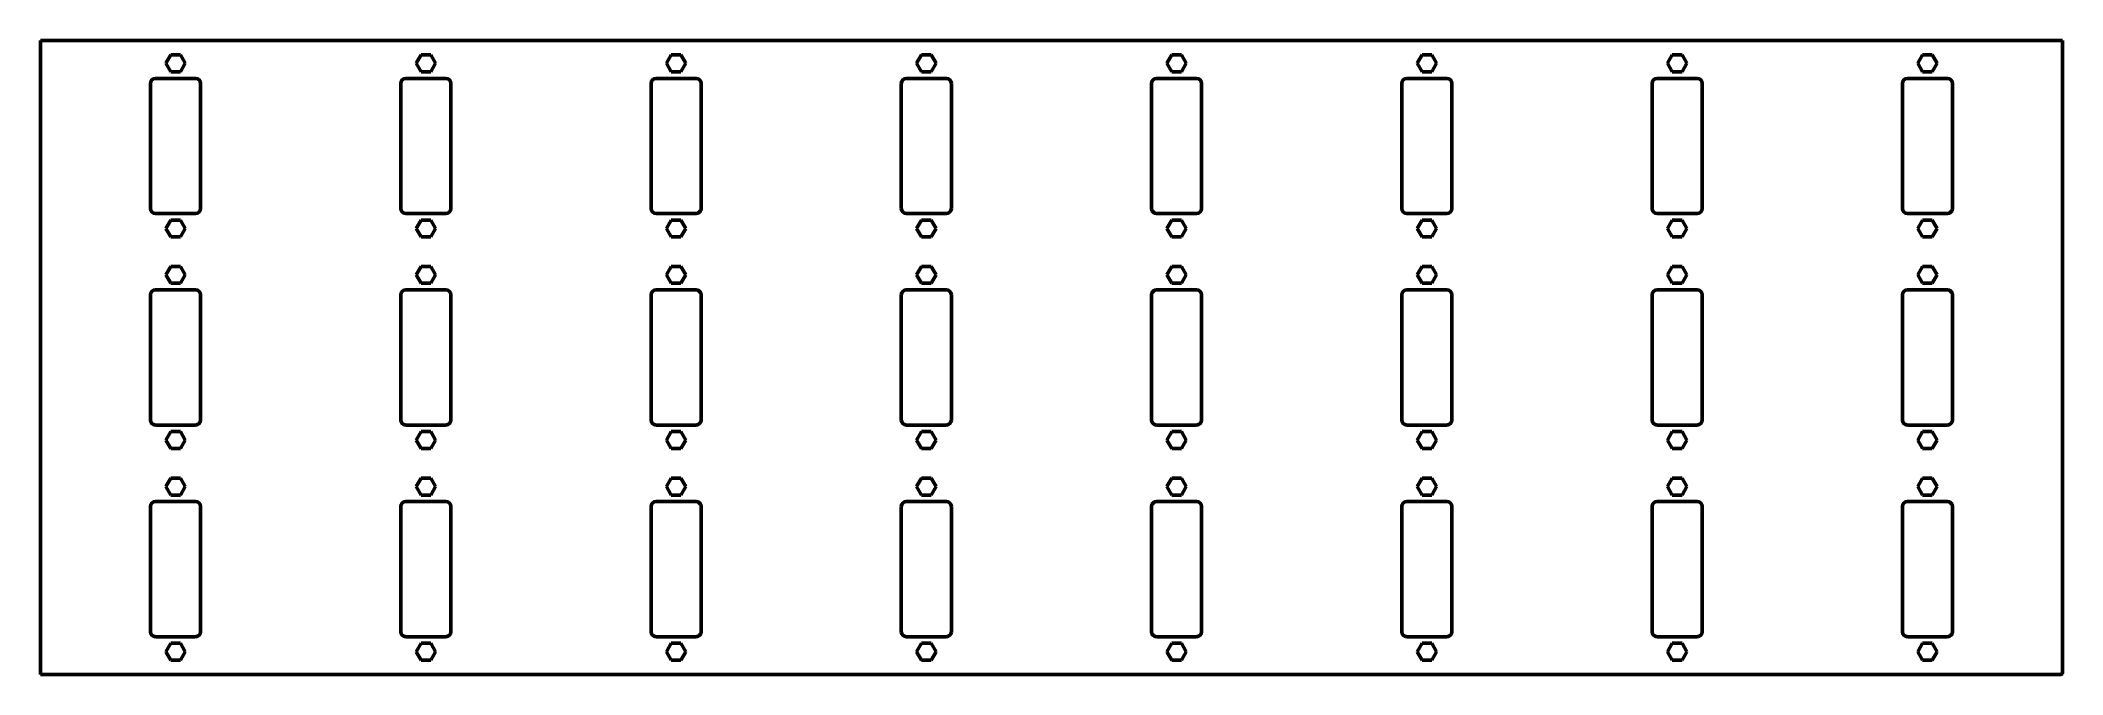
# Model space of a CAD drawing. Header units: millimetres. Extents: x 502 to 2522, y 1066 to 1700.
import ezdxf

# ---------------------------------------------------------------- set-up
doc = ezdxf.new("R2010")
doc.units = ezdxf.units.MM
doc.header["$LTSCALE"] = 10
doc.layers.add('Visible (ISO)', color=7, linetype='Continuous', lineweight=50)

msp = doc.modelspace()

# ---------------------------------------------------------------- linework, layer by layer
at = {"layer": 'Visible (ISO)'}
for p, q in [((502, 1699.6), (2522, 1699.6)), ((502, 1066), (502, 1699.6)), ((2522, 1699.6), (2522, 1068)), ((627.3, 1676.7), (632.2, 1685.1)), ((632.2, 1668.3), (627.3, 1676.7)), ((632.2, 1685.1), (641.9, 1685.1)), ((641.9, 1685.1), (646.7, 1676.7)), ((646.7, 1676.7), (641.9, 1668.3)), ((877.3, 1676.7), (882.2, 1685.1)), ((882.2, 1668.3), (877.3, 1676.7)), ((882.2, 1685.1), (891.9, 1685.1)), ((891.9, 1685.1), (896.7, 1676.7)), ((896.7, 1676.7), (891.9, 1668.3)), ((1127.3, 1676.7), (1132.2, 1685.1)), ((1132.2, 1668.3), (1127.3, 1676.7)), ((1132.2, 1685.1), (1141.9, 1685.1)), ((1141.9, 1685.1), (1146.7, 1676.7)), ((1146.7, 1676.7), (1141.9, 1668.3)), ((1377.3, 1676.7), (1382.2, 1685.1)), ((1382.2, 1668.3), (1377.3, 1676.7)), ((1382.2, 1685.1), (1391.9, 1685.1)), ((1391.9, 1685.1), (1396.7, 1676.7)), ((1396.7, 1676.7), (1391.9, 1668.3)), ((1627.3, 1676.7), (1632.2, 1685.1)), ((1632.2, 1668.3), (1627.3, 1676.7)), ((1632.2, 1685.1), (1641.9, 1685.1)), ((1641.9, 1685.1), (1646.7, 1676.7)), ((1646.7, 1676.7), (1641.9, 1668.3)), ((1877.3, 1676.7), (1882.2, 1685.1)), ((1882.2, 1668.3), (1877.3, 1676.7)), ((1882.2, 1685.1), (1891.9, 1685.1)), ((1891.9, 1685.1), (1896.7, 1676.7)), ((1896.7, 1676.7), (1891.9, 1668.3)), ((2127.3, 1676.7), (2132.2, 1685.1)), ((2132.2, 1668.3), (2127.3, 1676.7)), ((2132.2, 1685.1), (2141.9, 1685.1)), ((2141.9, 1685.1), (2146.7, 1676.7)), ((2146.7, 1676.7), (2141.9, 1668.3)), ((2377.3, 1676.7), (2382.2, 1685.1)), ((2382.2, 1668.3), (2377.3, 1676.7)), ((2382.2, 1685.1), (2391.9, 1685.1)), ((2391.9, 1685.1), (2396.7, 1676.7)), ((2396.7, 1676.7), (2391.9, 1668.3)), ((612, 1531.7), (612, 1656.7)), ((617, 1661.7), (657, 1661.7)), ((641.9, 1668.3), (632.2, 1668.3)), ((662, 1656.7), (662, 1531.7)), ((862, 1531.7), (862, 1656.7)), ((867, 1661.7), (907, 1661.7)), ((891.9, 1668.3), (882.2, 1668.3)), ((912, 1656.7), (912, 1531.7)), ((1112, 1531.7), (1112, 1656.7)), ((1117, 1661.7), (1157, 1661.7)), ((1141.9, 1668.3), (1132.2, 1668.3)), ((1162, 1656.7), (1162, 1531.7)), ((1362, 1531.7), (1362, 1656.7)), ((1367, 1661.7), (1407, 1661.7)), ((1391.9, 1668.3), (1382.2, 1668.3)), ((1412, 1656.7), (1412, 1531.7)), ((1612, 1531.7), (1612, 1656.7)), ((1617, 1661.7), (1657, 1661.7)), ((1641.9, 1668.3), (1632.2, 1668.3)), ((1662, 1656.7), (1662, 1531.7)), ((1862, 1531.7), (1862, 1656.7)), ((1867, 1661.7), (1907, 1661.7)), ((1891.9, 1668.3), (1882.2, 1668.3)), ((1912, 1656.7), (1912, 1531.7)), ((2112, 1531.7), (2112, 1656.7)), ((2117, 1661.7), (2157, 1661.7)), ((2141.9, 1668.3), (2132.2, 1668.3)), ((2162, 1656.7), (2162, 1531.7)), ((2362, 1531.7), (2362, 1656.7)), ((2367, 1661.7), (2407, 1661.7)), ((2391.9, 1668.3), (2382.2, 1668.3)), ((2412, 1656.7), (2412, 1531.7)), ((657, 1526.7), (617, 1526.7)), ((627.3, 1511.7), (632.2, 1520.1)), ((632.2, 1520.1), (641.9, 1520.1)), ((641.9, 1520.1), (646.7, 1511.7)), ((907, 1526.7), (867, 1526.7)), ((877.3, 1511.7), (882.2, 1520.1)), ((882.2, 1520.1), (891.9, 1520.1)), ((891.9, 1520.1), (896.7, 1511.7)), ((1157, 1526.7), (1117, 1526.7)), ((1127.3, 1511.7), (1132.2, 1520.1)), ((1132.2, 1520.1), (1141.9, 1520.1)), ((1141.9, 1520.1), (1146.7, 1511.7)), ((1407, 1526.7), (1367, 1526.7)), ((1377.3, 1511.7), (1382.2, 1520.1)), ((1382.2, 1520.1), (1391.9, 1520.1)), ((1391.9, 1520.1), (1396.7, 1511.7)), ((1657, 1526.7), (1617, 1526.7)), ((1627.3, 1511.7), (1632.2, 1520.1)), ((1632.2, 1520.1), (1641.9, 1520.1)), ((1641.9, 1520.1), (1646.7, 1511.7)), ((1907, 1526.7), (1867, 1526.7)), ((1877.3, 1511.7), (1882.2, 1520.1)), ((1882.2, 1520.1), (1891.9, 1520.1)), ((1891.9, 1520.1), (1896.7, 1511.7)), ((2157, 1526.7), (2117, 1526.7)), ((2127.3, 1511.7), (2132.2, 1520.1)), ((2132.2, 1520.1), (2141.9, 1520.1)), ((2141.9, 1520.1), (2146.7, 1511.7)), ((2407, 1526.7), (2367, 1526.7)), ((2377.3, 1511.7), (2382.2, 1520.1)), ((2382.2, 1520.1), (2391.9, 1520.1)), ((2391.9, 1520.1), (2396.7, 1511.7)), ((632.2, 1503.3), (627.3, 1511.7)), ((641.9, 1503.3), (632.2, 1503.3)), ((646.7, 1511.7), (641.9, 1503.3)), ((882.2, 1503.3), (877.3, 1511.7)), ((891.9, 1503.3), (882.2, 1503.3)), ((896.7, 1511.7), (891.9, 1503.3)), ((1132.2, 1503.3), (1127.3, 1511.7)), ((1141.9, 1503.3), (1132.2, 1503.3)), ((1146.7, 1511.7), (1141.9, 1503.3)), ((1382.2, 1503.3), (1377.3, 1511.7)), ((1391.9, 1503.3), (1382.2, 1503.3)), ((1396.7, 1511.7), (1391.9, 1503.3)), ((1632.2, 1503.3), (1627.3, 1511.7)), ((1641.9, 1503.3), (1632.2, 1503.3)), ((1646.7, 1511.7), (1641.9, 1503.3)), ((1882.2, 1503.3), (1877.3, 1511.7)), ((1891.9, 1503.3), (1882.2, 1503.3)), ((1896.7, 1511.7), (1891.9, 1503.3)), ((2132.2, 1503.3), (2127.3, 1511.7)), ((2141.9, 1503.3), (2132.2, 1503.3)), ((2146.7, 1511.7), (2141.9, 1503.3)), ((2382.2, 1503.3), (2377.3, 1511.7)), ((2391.9, 1503.3), (2382.2, 1503.3)), ((2396.7, 1511.7), (2391.9, 1503.3)), ((627.3, 1465.3), (632.2, 1473.7)), ((632.2, 1456.9), (627.3, 1465.3)), ((632.2, 1473.7), (641.9, 1473.7)), ((641.9, 1456.9), (632.2, 1456.9)), ((641.9, 1473.7), (646.7, 1465.3)), ((646.7, 1465.3), (641.9, 1456.9)), ((877.3, 1465.3), (882.2, 1473.7)), ((882.2, 1456.9), (877.3, 1465.3)), ((882.2, 1473.7), (891.9, 1473.7)), ((891.9, 1456.9), (882.2, 1456.9)), ((891.9, 1473.7), (896.7, 1465.3)), ((896.7, 1465.3), (891.9, 1456.9)), ((1127.3, 1465.3), (1132.2, 1473.7)), ((1132.2, 1456.9), (1127.3, 1465.3)), ((1132.2, 1473.7), (1141.9, 1473.7)), ((1141.9, 1456.9), (1132.2, 1456.9)), ((1141.9, 1473.7), (1146.7, 1465.3)), ((1146.7, 1465.3), (1141.9, 1456.9)), ((1377.3, 1465.3), (1382.2, 1473.7)), ((1382.2, 1456.9), (1377.3, 1465.3)), ((1382.2, 1473.7), (1391.9, 1473.7)), ((1391.9, 1456.9), (1382.2, 1456.9)), ((1391.9, 1473.7), (1396.7, 1465.3)), ((1396.7, 1465.3), (1391.9, 1456.9)), ((1627.3, 1465.3), (1632.2, 1473.7)), ((1632.2, 1456.9), (1627.3, 1465.3)), ((1632.2, 1473.7), (1641.9, 1473.7)), ((1641.9, 1456.9), (1632.2, 1456.9)), ((1641.9, 1473.7), (1646.7, 1465.3)), ((1646.7, 1465.3), (1641.9, 1456.9)), ((1877.3, 1465.3), (1882.2, 1473.7)), ((1882.2, 1456.9), (1877.3, 1465.3)), ((1882.2, 1473.7), (1891.9, 1473.7)), ((1891.9, 1456.9), (1882.2, 1456.9)), ((1891.9, 1473.7), (1896.7, 1465.3)), ((1896.7, 1465.3), (1891.9, 1456.9)), ((2127.3, 1465.3), (2132.2, 1473.7)), ((2132.2, 1456.9), (2127.3, 1465.3)), ((2132.2, 1473.7), (2141.9, 1473.7)), ((2141.9, 1456.9), (2132.2, 1456.9)), ((2141.9, 1473.7), (2146.7, 1465.3)), ((2146.7, 1465.3), (2141.9, 1456.9)), ((2377.3, 1465.3), (2382.2, 1473.7)), ((2382.2, 1456.9), (2377.3, 1465.3)), ((2382.2, 1473.7), (2391.9, 1473.7)), ((2391.9, 1456.9), (2382.2, 1456.9)), ((2391.9, 1473.7), (2396.7, 1465.3)), ((2396.7, 1465.3), (2391.9, 1456.9)), ((612, 1320.3), (612, 1445.3)), ((617, 1450.3), (657, 1450.3)), ((662, 1445.3), (662, 1320.3)), ((862, 1320.3), (862, 1445.3)), ((867, 1450.3), (907, 1450.3)), ((912, 1445.3), (912, 1320.3)), ((1112, 1320.3), (1112, 1445.3)), ((1117, 1450.3), (1157, 1450.3)), ((1162, 1445.3), (1162, 1320.3)), ((1362, 1320.3), (1362, 1445.3)), ((1367, 1450.3), (1407, 1450.3)), ((1412, 1445.3), (1412, 1320.3)), ((1612, 1320.3), (1612, 1445.3)), ((1617, 1450.3), (1657, 1450.3)), ((1662, 1445.3), (1662, 1320.3)), ((1862, 1320.3), (1862, 1445.3)), ((1867, 1450.3), (1907, 1450.3)), ((1912, 1445.3), (1912, 1320.3)), ((2112, 1320.3), (2112, 1445.3)), ((2117, 1450.3), (2157, 1450.3)), ((2162, 1445.3), (2162, 1320.3)), ((2362, 1320.3), (2362, 1445.3)), ((2367, 1450.3), (2407, 1450.3)), ((2412, 1445.3), (2412, 1320.3)), ((657, 1315.3), (617, 1315.3)), ((907, 1315.3), (867, 1315.3)), ((1157, 1315.3), (1117, 1315.3)), ((1407, 1315.3), (1367, 1315.3)), ((1657, 1315.3), (1617, 1315.3)), ((1907, 1315.3), (1867, 1315.3)), ((2157, 1315.3), (2117, 1315.3)), ((2407, 1315.3), (2367, 1315.3)), ((627.3, 1300.3), (632.2, 1308.7)), ((632.2, 1291.9), (627.3, 1300.3)), ((632.2, 1308.7), (641.9, 1308.7)), ((641.9, 1308.7), (646.7, 1300.3)), ((646.7, 1300.3), (641.9, 1291.9)), ((877.3, 1300.3), (882.2, 1308.7)), ((882.2, 1291.9), (877.3, 1300.3)), ((882.2, 1308.7), (891.9, 1308.7)), ((891.9, 1308.7), (896.7, 1300.3)), ((896.7, 1300.3), (891.9, 1291.9)), ((1127.3, 1300.3), (1132.2, 1308.7)), ((1132.2, 1291.9), (1127.3, 1300.3)), ((1132.2, 1308.7), (1141.9, 1308.7)), ((1141.9, 1308.7), (1146.7, 1300.3)), ((1146.7, 1300.3), (1141.9, 1291.9)), ((1377.3, 1300.3), (1382.2, 1308.7)), ((1382.2, 1291.9), (1377.3, 1300.3)), ((1382.2, 1308.7), (1391.9, 1308.7)), ((1391.9, 1308.7), (1396.7, 1300.3)), ((1396.7, 1300.3), (1391.9, 1291.9)), ((1627.3, 1300.3), (1632.2, 1308.7)), ((1632.2, 1291.9), (1627.3, 1300.3)), ((1632.2, 1308.7), (1641.9, 1308.7)), ((1641.9, 1308.7), (1646.7, 1300.3)), ((1646.7, 1300.3), (1641.9, 1291.9)), ((1877.3, 1300.3), (1882.2, 1308.7)), ((1882.2, 1291.9), (1877.3, 1300.3)), ((1882.2, 1308.7), (1891.9, 1308.7)), ((1891.9, 1308.7), (1896.7, 1300.3)), ((1896.7, 1300.3), (1891.9, 1291.9)), ((2127.3, 1300.3), (2132.2, 1308.7)), ((2132.2, 1291.9), (2127.3, 1300.3)), ((2132.2, 1308.7), (2141.9, 1308.7)), ((2141.9, 1308.7), (2146.7, 1300.3)), ((2146.7, 1300.3), (2141.9, 1291.9)), ((2377.3, 1300.3), (2382.2, 1308.7)), ((2382.2, 1291.9), (2377.3, 1300.3)), ((2382.2, 1308.7), (2391.9, 1308.7)), ((2391.9, 1308.7), (2396.7, 1300.3)), ((2396.7, 1300.3), (2391.9, 1291.9)), ((641.9, 1291.9), (632.2, 1291.9)), ((891.9, 1291.9), (882.2, 1291.9)), ((1141.9, 1291.9), (1132.2, 1291.9)), ((1391.9, 1291.9), (1382.2, 1291.9)), ((1641.9, 1291.9), (1632.2, 1291.9)), ((1891.9, 1291.9), (1882.2, 1291.9)), ((2141.9, 1291.9), (2132.2, 1291.9)), ((2391.9, 1291.9), (2382.2, 1291.9)), ((627.3, 1253.8), (632.2, 1262.2)), ((632.2, 1245.4), (627.3, 1253.8)), ((632.2, 1262.2), (641.9, 1262.2)), ((641.9, 1262.2), (646.7, 1253.8)), ((646.7, 1253.8), (641.9, 1245.4)), ((877.3, 1253.8), (882.2, 1262.2)), ((882.2, 1245.4), (877.3, 1253.8)), ((882.2, 1262.2), (891.9, 1262.2)), ((891.9, 1262.2), (896.7, 1253.8)), ((896.7, 1253.8), (891.9, 1245.4)), ((1127.3, 1253.8), (1132.2, 1262.2)), ((1132.2, 1245.4), (1127.3, 1253.8)), ((1132.2, 1262.2), (1141.9, 1262.2)), ((1141.9, 1262.2), (1146.7, 1253.8)), ((1146.7, 1253.8), (1141.9, 1245.4)), ((1377.3, 1253.8), (1382.2, 1262.2)), ((1382.2, 1245.4), (1377.3, 1253.8)), ((1382.2, 1262.2), (1391.9, 1262.2)), ((1391.9, 1262.2), (1396.7, 1253.8)), ((1396.7, 1253.8), (1391.9, 1245.4)), ((1627.3, 1253.8), (1632.2, 1262.2)), ((1632.2, 1245.4), (1627.3, 1253.8)), ((1632.2, 1262.2), (1641.9, 1262.2)), ((1641.9, 1262.2), (1646.7, 1253.8)), ((1646.7, 1253.8), (1641.9, 1245.4)), ((1877.3, 1253.8), (1882.2, 1262.2)), ((1882.2, 1245.4), (1877.3, 1253.8)), ((1882.2, 1262.2), (1891.9, 1262.2)), ((1891.9, 1262.2), (1896.7, 1253.8)), ((1896.7, 1253.8), (1891.9, 1245.4)), ((2127.3, 1253.8), (2132.2, 1262.2)), ((2132.2, 1245.4), (2127.3, 1253.8)), ((2132.2, 1262.2), (2141.9, 1262.2)), ((2141.9, 1262.2), (2146.7, 1253.8)), ((2146.7, 1253.8), (2141.9, 1245.4)), ((2377.3, 1253.8), (2382.2, 1262.2)), ((2382.2, 1245.4), (2377.3, 1253.8)), ((2382.2, 1262.2), (2391.9, 1262.2)), ((2391.9, 1262.2), (2396.7, 1253.8)), ((2396.7, 1253.8), (2391.9, 1245.4)), ((612, 1108.8), (612, 1233.8)), ((617, 1238.8), (657, 1238.8)), ((641.9, 1245.4), (632.2, 1245.4)), ((662, 1233.8), (662, 1108.8)), ((862, 1108.8), (862, 1233.8)), ((867, 1238.8), (907, 1238.8)), ((891.9, 1245.4), (882.2, 1245.4)), ((912, 1233.8), (912, 1108.8)), ((1112, 1108.8), (1112, 1233.8)), ((1117, 1238.8), (1157, 1238.8)), ((1141.9, 1245.4), (1132.2, 1245.4)), ((1162, 1233.8), (1162, 1108.8)), ((1362, 1108.8), (1362, 1233.8)), ((1367, 1238.8), (1407, 1238.8)), ((1391.9, 1245.4), (1382.2, 1245.4)), ((1412, 1233.8), (1412, 1108.8)), ((1612, 1108.8), (1612, 1233.8)), ((1617, 1238.8), (1657, 1238.8)), ((1641.9, 1245.4), (1632.2, 1245.4)), ((1662, 1233.8), (1662, 1108.8)), ((1862, 1108.8), (1862, 1233.8)), ((1867, 1238.8), (1907, 1238.8)), ((1891.9, 1245.4), (1882.2, 1245.4)), ((1912, 1233.8), (1912, 1108.8)), ((2112, 1108.8), (2112, 1233.8)), ((2117, 1238.8), (2157, 1238.8)), ((2141.9, 1245.4), (2132.2, 1245.4)), ((2162, 1233.8), (2162, 1108.8)), ((2362, 1108.8), (2362, 1233.8)), ((2367, 1238.8), (2407, 1238.8)), ((2391.9, 1245.4), (2382.2, 1245.4)), ((2412, 1233.8), (2412, 1108.8)), ((657, 1103.8), (617, 1103.8)), ((627.3, 1088.8), (632.2, 1097.2)), ((632.2, 1097.2), (641.9, 1097.2)), ((641.9, 1097.2), (646.7, 1088.8)), ((907, 1103.8), (867, 1103.8)), ((877.3, 1088.8), (882.2, 1097.2)), ((882.2, 1097.2), (891.9, 1097.2)), ((891.9, 1097.2), (896.7, 1088.8)), ((1157, 1103.8), (1117, 1103.8)), ((1127.3, 1088.8), (1132.2, 1097.2)), ((1132.2, 1097.2), (1141.9, 1097.2)), ((1141.9, 1097.2), (1146.7, 1088.8)), ((1407, 1103.8), (1367, 1103.8)), ((1377.3, 1088.8), (1382.2, 1097.2)), ((1382.2, 1097.2), (1391.9, 1097.2)), ((1391.9, 1097.2), (1396.7, 1088.8)), ((1657, 1103.8), (1617, 1103.8)), ((1627.3, 1088.8), (1632.2, 1097.2)), ((1632.2, 1097.2), (1641.9, 1097.2)), ((1641.9, 1097.2), (1646.7, 1088.8)), ((1907, 1103.8), (1867, 1103.8)), ((1877.3, 1088.8), (1882.2, 1097.2)), ((1882.2, 1097.2), (1891.9, 1097.2)), ((1891.9, 1097.2), (1896.7, 1088.8)), ((2157, 1103.8), (2117, 1103.8)), ((2127.3, 1088.8), (2132.2, 1097.2)), ((2132.2, 1097.2), (2141.9, 1097.2)), ((2141.9, 1097.2), (2146.7, 1088.8)), ((2407, 1103.8), (2367, 1103.8)), ((2377.3, 1088.8), (2382.2, 1097.2)), ((2382.2, 1097.2), (2391.9, 1097.2)), ((2391.9, 1097.2), (2396.7, 1088.8)), ((632.2, 1080.4), (627.3, 1088.8)), ((641.9, 1080.4), (632.2, 1080.4)), ((646.7, 1088.8), (641.9, 1080.4)), ((882.2, 1080.4), (877.3, 1088.8)), ((891.9, 1080.4), (882.2, 1080.4)), ((896.7, 1088.8), (891.9, 1080.4)), ((1132.2, 1080.4), (1127.3, 1088.8)), ((1141.9, 1080.4), (1132.2, 1080.4)), ((1146.7, 1088.8), (1141.9, 1080.4)), ((1382.2, 1080.4), (1377.3, 1088.8)), ((1391.9, 1080.4), (1382.2, 1080.4)), ((1396.7, 1088.8), (1391.9, 1080.4)), ((1632.2, 1080.4), (1627.3, 1088.8)), ((1641.9, 1080.4), (1632.2, 1080.4)), ((1646.7, 1088.8), (1641.9, 1080.4)), ((1882.2, 1080.4), (1877.3, 1088.8)), ((1891.9, 1080.4), (1882.2, 1080.4)), ((1896.7, 1088.8), (1891.9, 1080.4)), ((2132.2, 1080.4), (2127.3, 1088.8)), ((2141.9, 1080.4), (2132.2, 1080.4)), ((2146.7, 1088.8), (2141.9, 1080.4)), ((2382.2, 1080.4), (2377.3, 1088.8)), ((2391.9, 1080.4), (2382.2, 1080.4)), ((2396.7, 1088.8), (2391.9, 1080.4)), ((2520, 1066), (502, 1066))]:
    msp.add_line(p, q, dxfattribs=at)
for centre, radius, start, end in [((617, 1656.7), 5, 90, 180), ((657, 1656.7), 5, 0, 90), ((867, 1656.7), 5, 90, 180), ((907, 1656.7), 5, 0, 90), ((1117, 1656.7), 5, 90, 180), ((1157, 1656.7), 5, 0, 90), ((1367, 1656.7), 5, 90, 180), ((1407, 1656.7), 5, 0, 90), ((1617, 1656.7), 5, 90, 180), ((1657, 1656.7), 5, 0, 90), ((1867, 1656.7), 5, 90, 180), ((1907, 1656.7), 5, 0, 90), ((2117, 1656.7), 5, 90, 180), ((2157, 1656.7), 5, 0, 90), ((2367, 1656.7), 5, 90, 180), ((2407, 1656.7), 5, 0, 90), ((617, 1531.7), 5, 180, 270), ((657, 1531.7), 5, 270, 0), ((867, 1531.7), 5, 180, 270), ((907, 1531.7), 5, 270, 0), ((1117, 1531.7), 5, 180, 270), ((1157, 1531.7), 5, 270, 0), ((1367, 1531.7), 5, 180, 270), ((1407, 1531.7), 5, 270, 0), ((1617, 1531.7), 5, 180, 270), ((1657, 1531.7), 5, 270, 0), ((1867, 1531.7), 5, 180, 270), ((1907, 1531.7), 5, 270, 0), ((2117, 1531.7), 5, 180, 270), ((2157, 1531.7), 5, 270, 0), ((2367, 1531.7), 5, 180, 270), ((2407, 1531.7), 5, 270, 0), ((617, 1445.3), 5, 90, 180), ((657, 1445.3), 5, 0, 90), ((867, 1445.3), 5, 90, 180), ((907, 1445.3), 5, 0, 90), ((1117, 1445.3), 5, 90, 180), ((1157, 1445.3), 5, 0, 90), ((1367, 1445.3), 5, 90, 180), ((1407, 1445.3), 5, 0, 90), ((1617, 1445.3), 5, 90, 180), ((1657, 1445.3), 5, 0, 90), ((1867, 1445.3), 5, 90, 180), ((1907, 1445.3), 5, 0, 90), ((2117, 1445.3), 5, 90, 180), ((2157, 1445.3), 5, 0, 90), ((2367, 1445.3), 5, 90, 180), ((2407, 1445.3), 5, 0, 90), ((617, 1320.3), 5, 180, 270), ((657, 1320.3), 5, 270, 0), ((867, 1320.3), 5, 180, 270), ((907, 1320.3), 5, 270, 0), ((1117, 1320.3), 5, 180, 270), ((1157, 1320.3), 5, 270, 0), ((1367, 1320.3), 5, 180, 270), ((1407, 1320.3), 5, 270, 0), ((1617, 1320.3), 5, 180, 270), ((1657, 1320.3), 5, 270, 0), ((1867, 1320.3), 5, 180, 270), ((1907, 1320.3), 5, 270, 0), ((2117, 1320.3), 5, 180, 270), ((2157, 1320.3), 5, 270, 0), ((2367, 1320.3), 5, 180, 270), ((2407, 1320.3), 5, 270, 0), ((617, 1233.8), 5, 90, 180), ((657, 1233.8), 5, 0, 90), ((867, 1233.8), 5, 90, 180), ((907, 1233.8), 5, 0, 90), ((1117, 1233.8), 5, 90, 180), ((1157, 1233.8), 5, 0, 90), ((1367, 1233.8), 5, 90, 180), ((1407, 1233.8), 5, 0, 90), ((1617, 1233.8), 5, 90, 180), ((1657, 1233.8), 5, 0, 90), ((1867, 1233.8), 5, 90, 180), ((1907, 1233.8), 5, 0, 90), ((2117, 1233.8), 5, 90, 180), ((2157, 1233.8), 5, 0, 90), ((2367, 1233.8), 5, 90, 180), ((2407, 1233.8), 5, 0, 90), ((617, 1108.8), 5, 180, 270), ((657, 1108.8), 5, 270, 0), ((867, 1108.8), 5, 180, 270), ((907, 1108.8), 5, 270, 0), ((1117, 1108.8), 5, 180, 270), ((1157, 1108.8), 5, 270, 0), ((1367, 1108.8), 5, 180, 270), ((1407, 1108.8), 5, 270, 0), ((1617, 1108.8), 5, 180, 270), ((1657, 1108.8), 5, 270, 0), ((1867, 1108.8), 5, 180, 270), ((1907, 1108.8), 5, 270, 0), ((2117, 1108.8), 5, 180, 270), ((2157, 1108.8), 5, 270, 0), ((2367, 1108.8), 5, 180, 270), ((2407, 1108.8), 5, 270, 0), ((2520, 1068), 2, 270, 0)]:
    msp.add_arc(centre, radius, start, end, dxfattribs=at)

doc.saveas('drawing.dxf')
